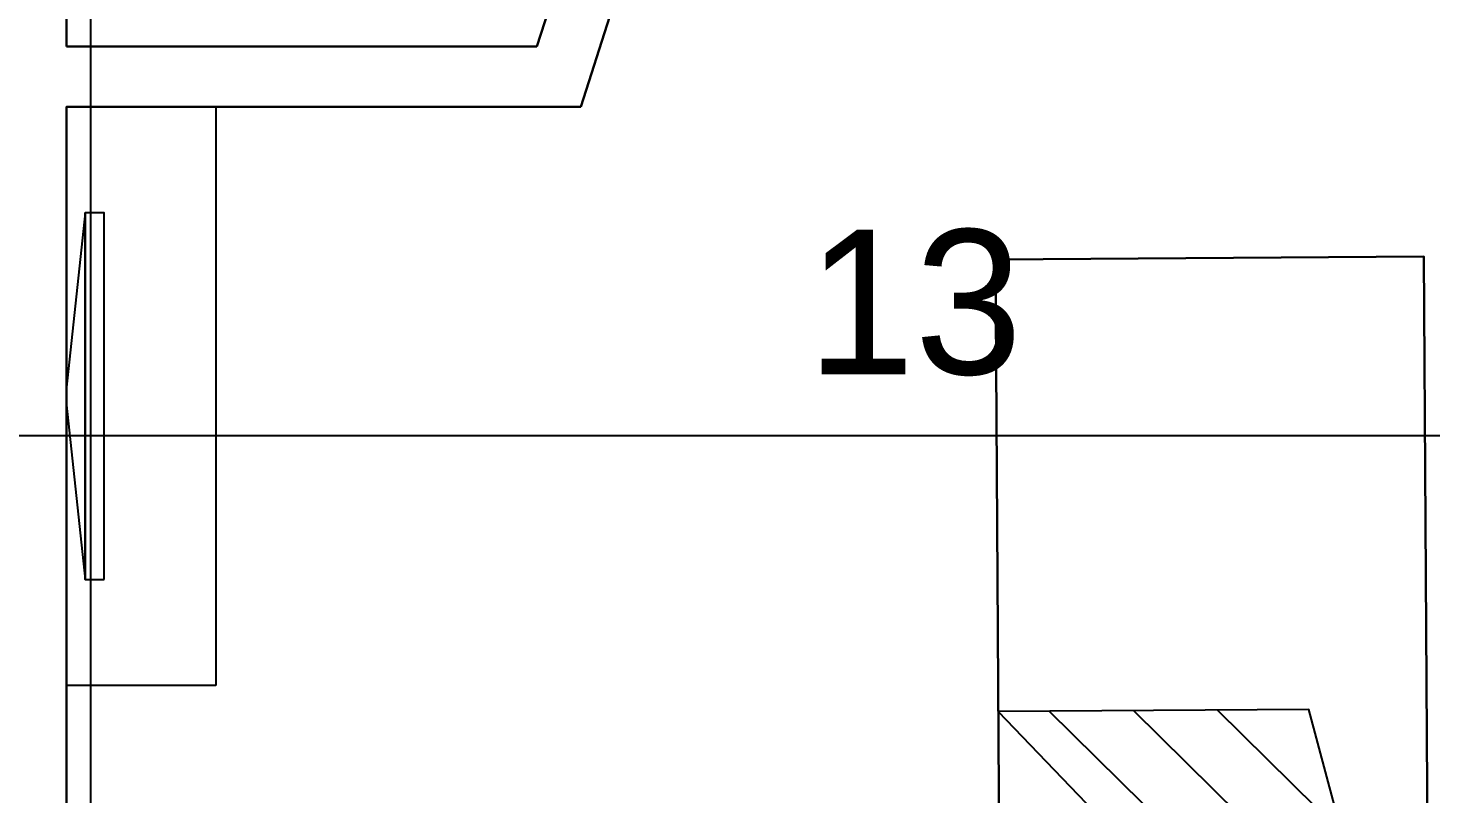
# Model space of a CAD drawing. Header units: millimetres. Extents: x 173236 to 801264, y -94969 to 615039.
# Drawn here: x 643520 to 646429, y 101099 to 102687 of the extents above; entities that cross this region are included whole.
import ezdxf

# ---------------------------------------------------------------- set-up
doc = ezdxf.new("R2010")
doc.units = ezdxf.units.MM
doc.header["$MEASUREMENT"] = 0
for name, color, linetype in [('VOX-A-ANNO-GRID-LINE', 254, 'Continuous'), ('VOX-A-ANNO-TEXT', 30, 'Continuous'), ('VOX-A-ELEV-1-NEAR', 130, 'Continuous'), ('VOX-A-FURN-LAYOUT', 93, 'Continuous')]:
    doc.layers.add(name, color=color, linetype=linetype)
doc.layers.add('VOX-A-WALL-SECT', color=1, linetype='Continuous', lineweight=30)
doc.styles.add('3 mm Rotis Annotative', font='', dxfattribs={"height": 3})
doc.styles.get('3 mm Rotis Annotative').set_extended_font_data('Rotis Sans Serif')

# ---------------------------------------------------------------- blocks, each defined once
blk = doc.blocks.new('dd')
at = {"layer": 'VOX-A-ANNO-GRID-LINE', "transparency": 33554610}
for p, q in [((711725.6, 167520.5), (711725.6, 143590.4)), ((725680.4, 156772.6), (697939.5, 156772.6))]:
    blk.add_line(p, q, dxfattribs=at)
blk = doc.blocks.new('TYPICAL FLOOR PLAN')
at = {"layer": 'VOX-A-WALL-SECT'}
for p, q in [((989365.6, 121902.8), (989365.6, 123818.4)), ((990373, 122003.9), (990340.8, 121902.8)), ((990432.2, 121777.8), (990492.1, 121965.9)), ((990340.8, 121902.8), (989365.6, 121902.8)), ((989365.6, 119464), (989365.6, 121777.8)), ((990432.2, 121777.8), (989365.6, 121777.8))]:
    blk.add_line(p, q, dxfattribs=at)
blk = doc.blocks.new('hfhf')
at = {"layer": 'VOX-A-FURN-LAYOUT', "lineweight": -3}
blk.add_lwpolyline([(788034.8, -56237.8), (788922.8, -56240.9), (788675.1, -57177.4), (788031.5, -57175.2), (788922.8, -56240.9), (788675.1, -57177.4), (788031.5, -57175.2), (788922.8, -56240.9), (788916.3, -58115.6), (788028.2, -58112.5), (788034.8, -56237.8), (788028.2, -58112.5), (788916.3, -58115.6), (788922.8, -56240.9)], dxfattribs=at)
for points in [[(788158.3, -56337.7, -0.414214), (788257.4, -56239.3, 0.414214)], [(788701.2, -56240.9, -0.414214), (788799.6, -56340, 0.414214)], [(788256, -56633.9, -0.414214), (788157.6, -56534.8, 0.414214)]]:
    blk.add_lwpolyline(points, format="xyb", close=True, dxfattribs=at)
for points in [[(787406.8, -56677.5), (787407.8, -56283), (787951.7, -56284.9), (787950.3, -56679.4)], [(788157.6, -56337.2), (788156.9, -56534.3)], [(788867.3, -56450.7), (788137.1, -57175.5)], [(788255.5, -56633.6), (788547.6, -56634.6)], [(788805.1, -56686.3), (788311.5, -57176.1)], [(788742.5, -56921.9), (788485.9, -57176.8)]]:
    blk.add_lwpolyline(points, close=True, dxfattribs=at)
blk = doc.blocks.new('TV')
at = {"layer": 'VOX-A-FURN-LAYOUT'}
for points in [[(191822, 38327.6), (191822, 38018.1), (193022, 38018.1), (193022, 38327.6)], [(192042, 38096.5), (192802, 38096.5), (192802, 38057.3), (192042, 38057.3)], [(192042, 38057.3), (192802, 38057.3), (192440.6, 38018.1), (192403.3, 38018.1)]]:
    blk.add_lwpolyline(points, close=True, dxfattribs=at)
blk = doc.blocks.new('1ST FLOOR FURNITURE')
at = {"layer": 'VOX-A-WALL-SECT', "xscale": -1}
for name, p, rotation in [('TV', (606558.8, -23902), 270), ('hfhf', (-141355.4, 108429.4), 180.1644613539017)]:
    blk.add_blockref(name, p, dxfattribs=dict(at, rotation=rotation))

msp = doc.modelspace()

# ---------------------------------------------------------------- block references
at = {"layer": 'VOX-A-ANNO-GRID-LINE'}
msp.add_blockref('dd', (-68075.9, -54931.2), dxfattribs=at)

# ---------------------------------------------------------------- next in the draw order: block references
msp.add_blockref('TYPICAL FLOOR PLAN', (-345765.8, -19253.9))

# ---------------------------------------------------------------- next in the draw order: block references
at = {"layer": 'VOX-A-ELEV-1-NEAR'}
msp.add_blockref('1ST FLOOR FURNITURE', (-977.1, -66596.2), dxfattribs=at)

# ---------------------------------------------------------------- next in the draw order: texts
at = {"layer": 'VOX-A-ANNO-TEXT', "insert": (645135.3, 102269.2), "char_height": 300, "attachment_point": 1, "style": '3 mm Rotis Annotative'}
msp.add_mtext_dynamic_manual_height_columns('13', width=8361.37, gutter_width=1000, heights=[0], dxfattribs=at)

doc.saveas('drawing.dxf')
